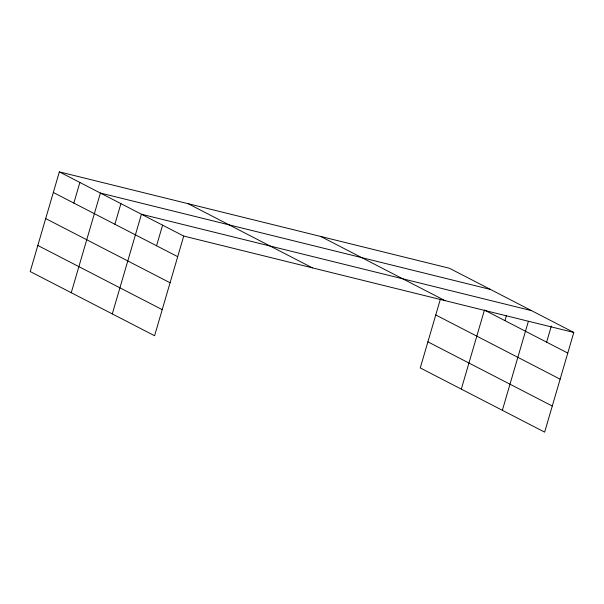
<?xml version="1.0" encoding="UTF-8"?>
<svg xmlns="http://www.w3.org/2000/svg" width="604" height="604" viewBox="0 0 604 604"><rect width="100%" height="100%" fill="white"/><g stroke="black" fill="none" stroke-linecap="round" stroke-linejoin="round"><path stroke-width="0.91" d="M59.351 171.868L30.2 271.543L154.586 335.741L183.729 236.066L59.351 171.868L449.414 268.259L573.8 332.457L544.649 432.132L420.271 367.934L440.233 299.667M73.847 203.072L79.871 182.461M71.249 292.729L100.392 193.053L490.463 289.444M114.888 224.258L120.921 203.646M112.291 313.914L141.442 214.239L531.512 310.63M156.557 245.768L162.589 225.156M461.313 389.119L484.438 310.056L567.775 353.068M504.959 320.649L506.529 315.273M502.362 410.305L528.364 321.381M546.628 342.151L551.346 326.024M183.729 236.066L573.8 332.457M320.694 236.451L445.08 300.649M435.756 314.963L560.142 379.161M188.071 203.676L312.457 267.874M427.896 341.841L552.283 406.039M53.318 192.48L177.704 256.677M45.693 218.572L170.071 282.77M37.833 245.458L162.212 309.648"/></g></svg>
